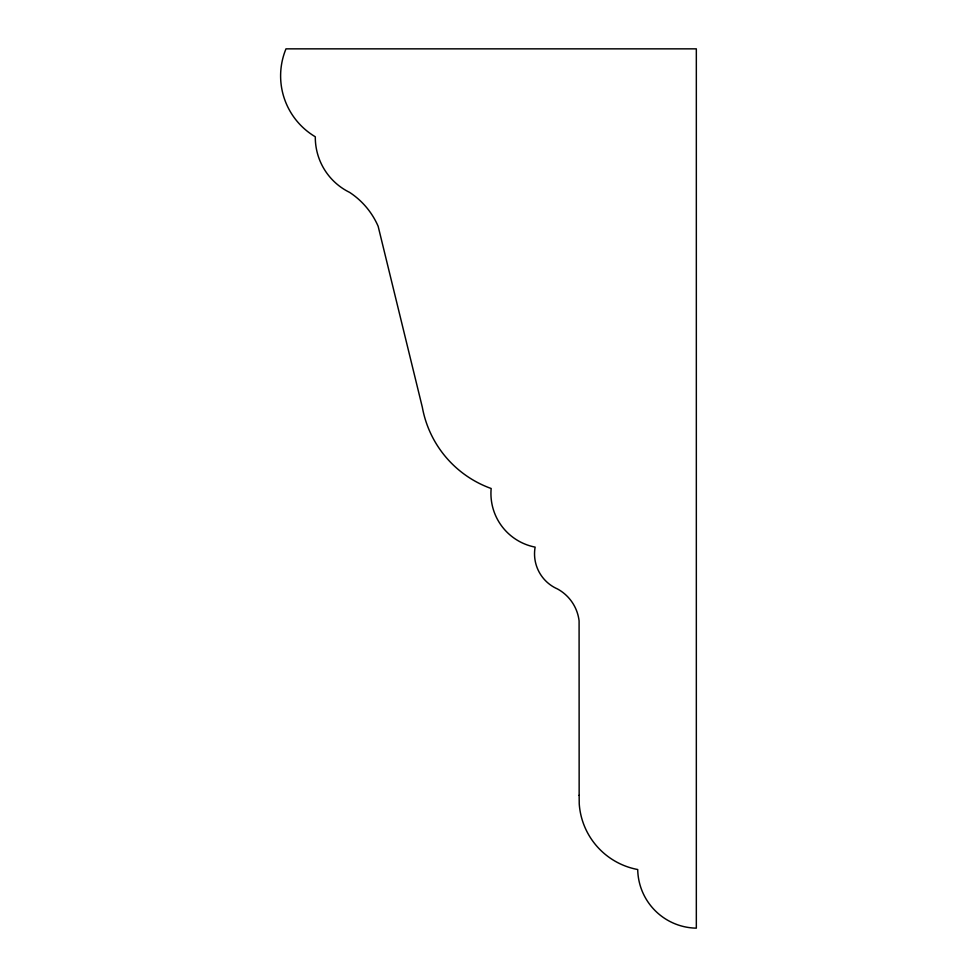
<?xml version="1.0" encoding="UTF-8"?>
<svg xmlns="http://www.w3.org/2000/svg" width="977" height="977" viewBox="0 0 977 977"><rect width="100%" height="100%" fill="white"/><g stroke="black" fill="none" stroke-linecap="round" stroke-linejoin="round"><path stroke-width="1.47" d="M579.153 795.339L579.239 803.937A71.858 71.858 0 0 0 637.712 869.53A59.67 59.67 0 0 0 696.332 928.15L696.332 48.85L285.992 48.85A70.747 70.747 0 0 0 315.302 136.78A61.258 61.258 0 0 0 349.632 192.396A77.317 77.317 0 0 1 378.148 226.285L422.345 407.324A106.456 106.456 0 0 0 491.162 488.5A54.627 54.627 0 0 0 535.127 547.12A38.323 38.323 0 0 0 557.513 588.972A41.999 41.999 0 0 1 579.092 620.859L579.153 795.339"/></g></svg>
